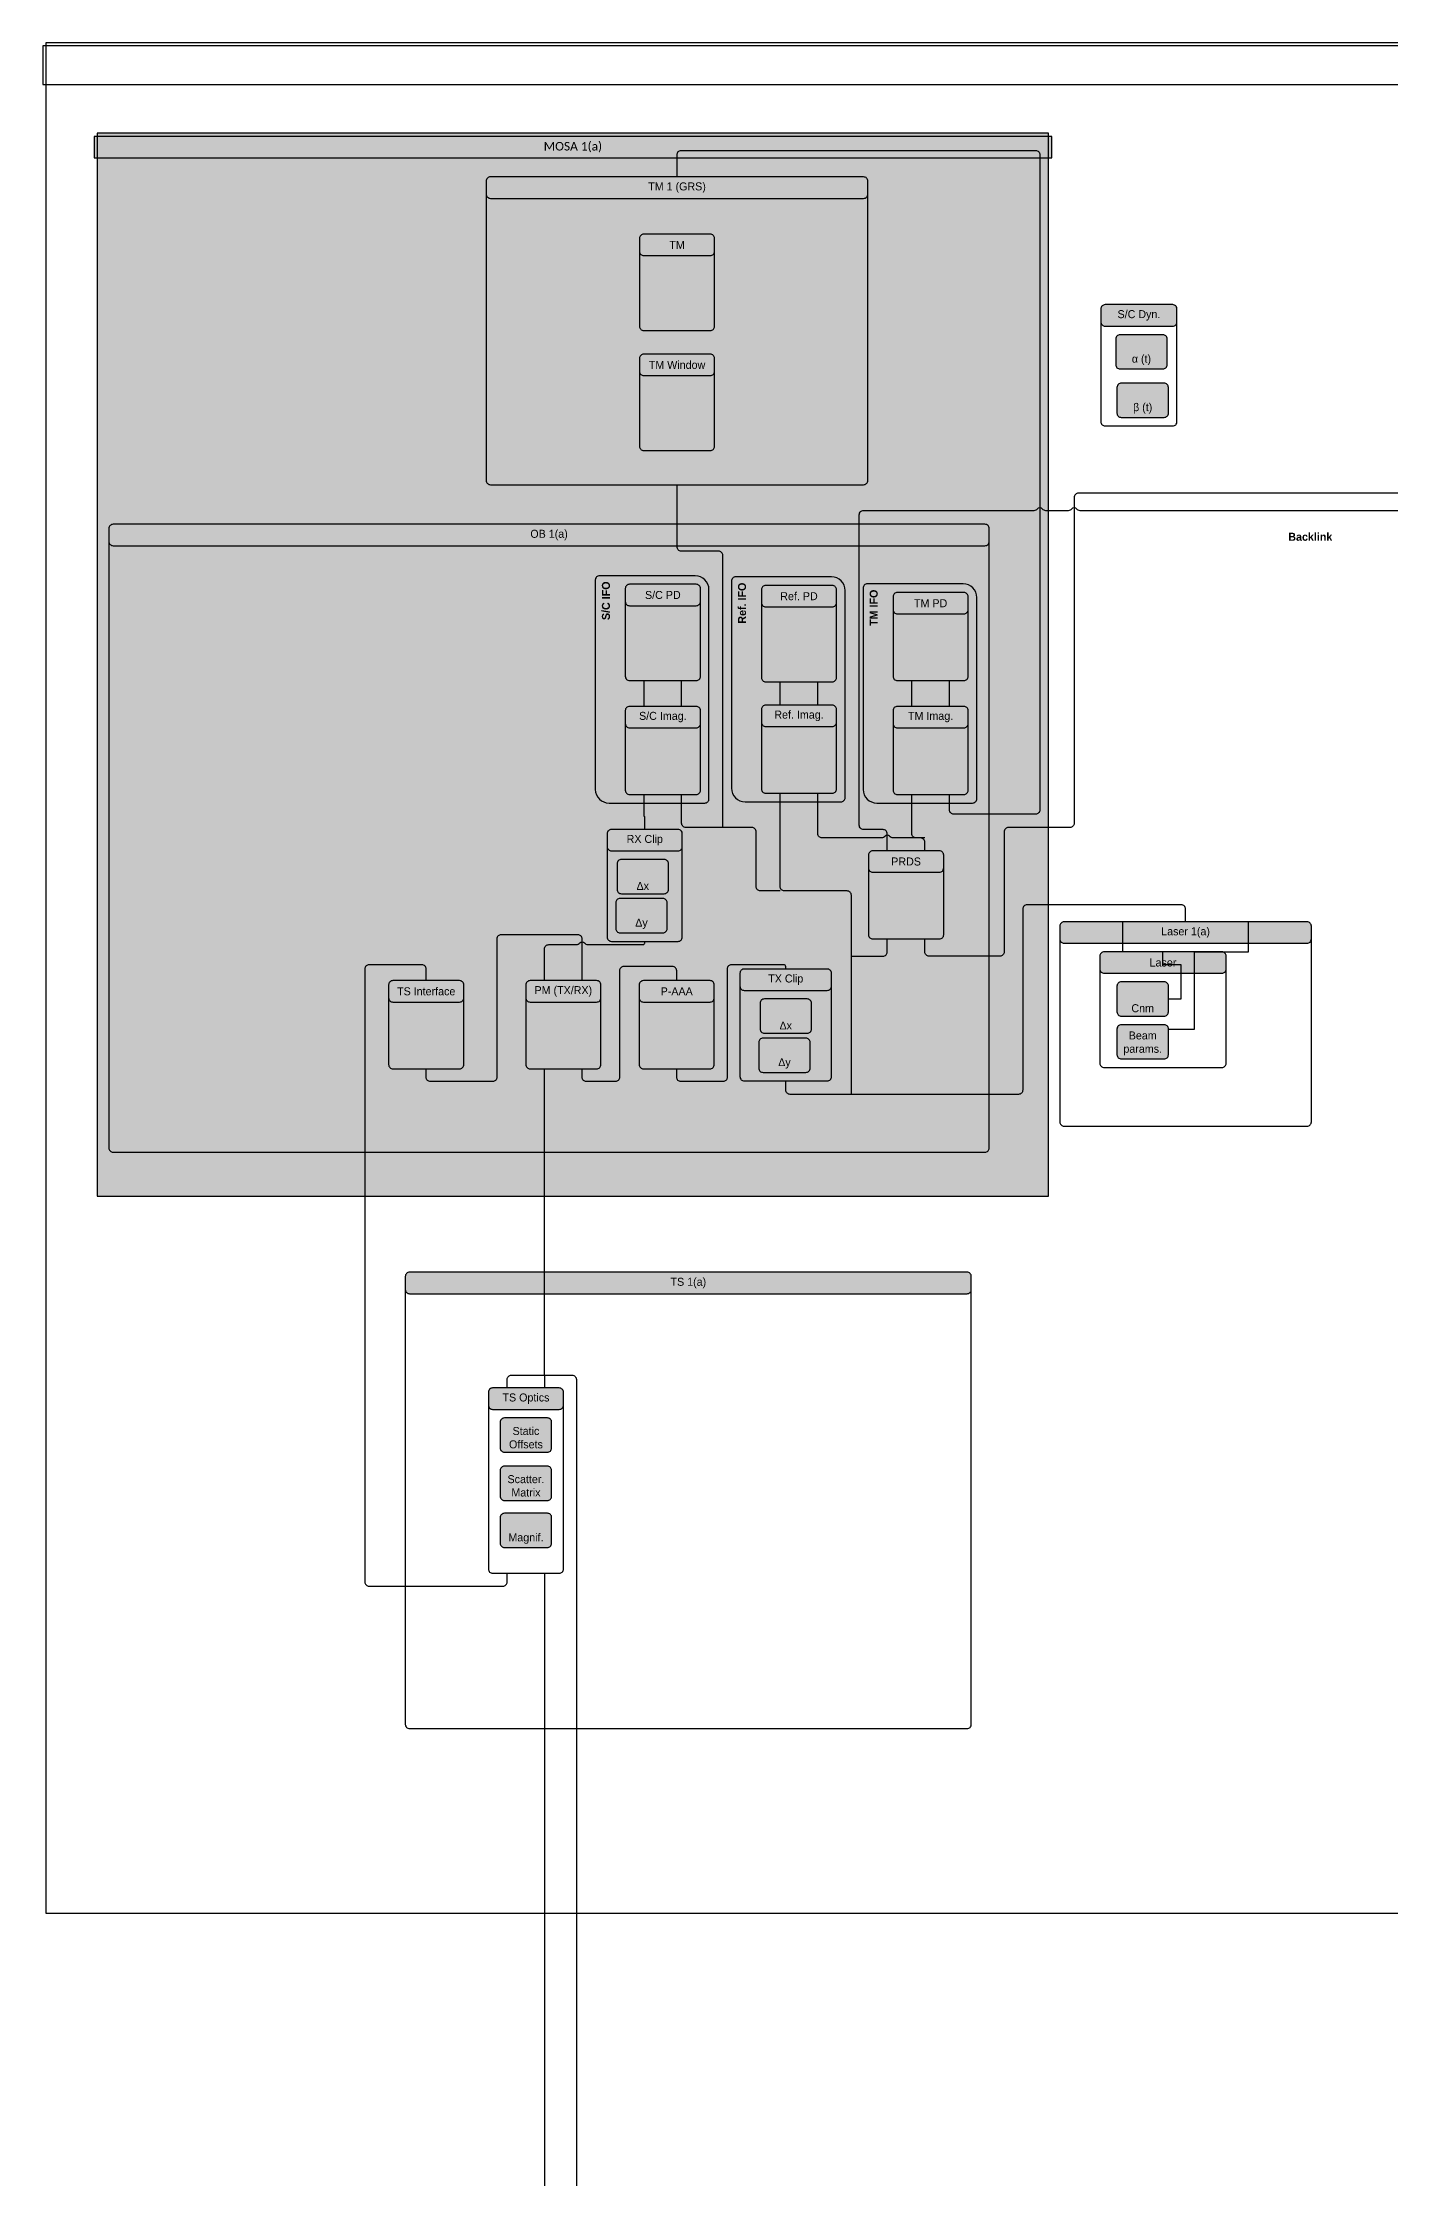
# Model space of a CAD drawing. Extents: x 0.7 to 97.6, y 0.4 to 62.8.
# Drawn here: x 0.71 to 20.37, y 31.59 to 62.73 of the extents above; entities that cross this region are included whole.
import ezdxf

# ---------------------------------------------------------------- set-up
doc = ezdxf.new("R2010")
doc.units = 0
doc.header["$MEASUREMENT"] = 0
for name, color, linetype in [('CONNECTOR', 7, 'CONTINUOUS'), ('CONTAINER', 251, 'CONTINUOUS'), ('FUNCTION_CONTAINER_GROUP', 252, 'CONTINUOUS'), ('FUNCTION_CONTAINERS', 251, 'CONTINUOUS'), ('INPUT_CONNECTORS', 7, 'CONTINUOUS'), ('INPUTS', 7, 'CONTINUOUS'), ('LASER', 7, 'CONTINUOUS'), ('MOSA', 252, 'CONTINUOUS'), ('OB', 251, 'CONTINUOUS'), ('S_C', 250, 'CONTINUOUS'), ('TM', 251, 'CONTINUOUS'), ('TS', 251, 'CONTINUOUS')]:
    doc.layers.add(name, color=color, linetype=linetype)
doc.styles.get("Standard").update_dxf_attribs({"font": 'txt.shx'})

msp = doc.modelspace()

# ---------------------------------------------------------------- hatches: boundary and pattern name
at = {"layer": 'FUNCTION_CONTAINER_GROUP'}
h = msp.add_hatch(color=250, dxfattribs=at)
h.paths.add_polyline_path([(8.97, 51.643), (10.366, 51.643, 0.414214), (10.428, 51.706), (10.428, 54.758, 0.4142), (10.228, 54.958), (8.832, 54.958, 0.414214), (8.77, 54.896), (8.77, 51.843, 0.4142)])
edge = h.paths.add_edge_path(flags=0)
edge = h.paths.add_edge_path(flags=0)
h = msp.add_hatch(color=250, dxfattribs=at)
h.paths.add_polyline_path([(10.955, 51.661), (12.352, 51.661, 0.414214), (12.414, 51.723), (12.414, 54.741, 0.4142), (12.214, 54.941), (10.818, 54.941, 0.414214), (10.755, 54.878), (10.755, 51.861, 0.4142)])
edge = h.paths.add_edge_path(flags=0)
edge = h.paths.add_edge_path(flags=0)
h = msp.add_hatch(color=250, dxfattribs=at)
h.paths.add_polyline_path([(12.876, 51.643), (14.272, 51.643, 0.414214), (14.335, 51.706), (14.335, 54.639, 0.4142), (14.135, 54.839), (12.738, 54.839, 0.414214), (12.676, 54.776), (12.676, 51.843, 0.4142)])
edge = h.paths.add_edge_path(flags=0)
edge = h.paths.add_edge_path(flags=0)
at = {"layer": 'FUNCTION_CONTAINERS'}
h = msp.add_hatch(color=253, dxfattribs=at)
h.paths.add_polyline_path([(9.476, 59.626), (10.447, 59.626, 0.414214), (10.51, 59.688), (10.51, 59.876, 0.414214), (10.447, 59.938), (9.962, 59.938), (9.476, 59.938, 0.414214), (9.413, 59.876), (9.413, 59.688, 0.414214)])
edge = h.paths.add_edge_path(flags=0)
edge = h.paths.add_edge_path(flags=0)
edge = h.paths.add_edge_path(flags=0)
h = msp.add_hatch(color=253, dxfattribs=at)
h.paths.add_polyline_path([(16.207, 58.598), (17.193, 58.598, 0.414214), (17.255, 58.661), (17.255, 58.848, 0.414214), (17.193, 58.911), (16.7, 58.911), (16.207, 58.911, 0.414214), (16.145, 58.848), (16.145, 58.661, 0.414214)])
edge = h.paths.add_edge_path(flags=0)
edge = h.paths.add_edge_path(flags=0)
edge = h.paths.add_edge_path(flags=0)
h = msp.add_hatch(color=253, dxfattribs=at)
h.paths.add_polyline_path([(9.476, 57.876), (10.447, 57.876, 0.414214), (10.51, 57.938), (10.51, 58.126, 0.414214), (10.447, 58.188), (9.962, 58.188), (9.476, 58.188, 0.414214), (9.413, 58.126), (9.413, 57.938, 0.414214)])
edge = h.paths.add_edge_path(flags=0)
edge = h.paths.add_edge_path(flags=0)
edge = h.paths.add_edge_path(flags=0)
h = msp.add_hatch(color=253, dxfattribs=at)
h.paths.add_polyline_path([(9.27, 54.521), (10.241, 54.521, 0.414214), (10.303, 54.583), (10.303, 54.771, 0.414214), (10.241, 54.833), (9.755, 54.833), (9.27, 54.833, 0.414214), (9.207, 54.771), (9.207, 54.583, 0.414214)])
edge = h.paths.add_edge_path(flags=0)
edge = h.paths.add_edge_path(flags=0)
edge = h.paths.add_edge_path(flags=0)
h = msp.add_hatch(color=253, dxfattribs=at)
h.paths.add_polyline_path([(11.255, 54.503), (12.227, 54.503, 0.414214), (12.289, 54.566), (12.289, 54.753, 0.414214), (12.227, 54.816), (11.741, 54.816), (11.255, 54.816, 0.414214), (11.193, 54.753), (11.193, 54.566, 0.414214)])
edge = h.paths.add_edge_path(flags=0)
edge = h.paths.add_edge_path(flags=0)
edge = h.paths.add_edge_path(flags=0)
h = msp.add_hatch(color=253, dxfattribs=at)
h.paths.add_polyline_path([(13.176, 54.401), (14.147, 54.401, 0.414214), (14.21, 54.464), (14.21, 54.651, 0.414214), (14.147, 54.714), (13.661, 54.714), (13.176, 54.714, 0.414214), (13.113, 54.651), (13.113, 54.464, 0.414214)])
edge = h.paths.add_edge_path(flags=0)
edge = h.paths.add_edge_path(flags=0)
edge = h.paths.add_edge_path(flags=0)
h = msp.add_hatch(color=253, dxfattribs=at)
h.paths.add_polyline_path([(9.27, 52.741), (10.241, 52.741, 0.414214), (10.303, 52.803), (10.303, 52.991, 0.414214), (10.241, 53.053), (9.755, 53.053), (9.27, 53.053, 0.414214), (9.207, 52.991), (9.207, 52.803, 0.414214)])
edge = h.paths.add_edge_path(flags=0)
edge = h.paths.add_edge_path(flags=0)
edge = h.paths.add_edge_path(flags=0)
h = msp.add_hatch(color=253, dxfattribs=at)
h.paths.add_polyline_path([(11.255, 52.759), (12.227, 52.759, 0.414214), (12.289, 52.821), (12.289, 53.009, 0.414214), (12.227, 53.071), (11.741, 53.071), (11.255, 53.071, 0.414214), (11.193, 53.009), (11.193, 52.821, 0.414214)])
edge = h.paths.add_edge_path(flags=0)
edge = h.paths.add_edge_path(flags=0)
edge = h.paths.add_edge_path(flags=0)
h = msp.add_hatch(color=253, dxfattribs=at)
h.paths.add_polyline_path([(13.176, 52.741), (14.147, 52.741, 0.414214), (14.21, 52.803), (14.21, 52.991, 0.414214), (14.147, 53.053), (13.661, 53.053), (13.176, 53.053, 0.414214), (13.113, 52.991), (13.113, 52.803, 0.414214)])
edge = h.paths.add_edge_path(flags=0)
edge = h.paths.add_edge_path(flags=0)
edge = h.paths.add_edge_path(flags=0)
h = msp.add_hatch(color=253, dxfattribs=at)
h.paths.add_polyline_path([(9.005, 50.946), (9.977, 50.946, 0.414214), (10.039, 51.009), (10.039, 51.196, 0.414214), (9.977, 51.259), (9.491, 51.259), (9.005, 51.259, 0.414214), (8.943, 51.196), (8.943, 51.009, 0.414214)])
edge = h.paths.add_edge_path(flags=0)
edge = h.paths.add_edge_path(flags=0)
edge = h.paths.add_edge_path(flags=0)
h = msp.add_hatch(color=253, dxfattribs=at)
h.paths.add_polyline_path([(12.818, 50.634), (13.789, 50.634, 0.414214), (13.852, 50.696), (13.852, 50.884, 0.414214), (13.789, 50.946), (13.303, 50.946), (12.818, 50.946, 0.414214), (12.755, 50.884), (12.755, 50.696, 0.414214)])
edge = h.paths.add_edge_path(flags=0)
edge = h.paths.add_edge_path(flags=0)
edge = h.paths.add_edge_path(flags=0)
h = msp.add_hatch(color=253, dxfattribs=at)
h.paths.add_polyline_path([(10.943, 48.911), (12.154, 48.911, 0.414214), (12.216, 48.973), (12.216, 49.161, 0.414214), (12.154, 49.223), (11.548, 49.223), (10.943, 49.223, 0.414214), (10.88, 49.161), (10.88, 48.973, 0.414214)])
edge = h.paths.add_edge_path(flags=0)
edge = h.paths.add_edge_path(flags=0)
edge = h.paths.add_edge_path(flags=0)
h = msp.add_hatch(color=253, dxfattribs=at)
h.paths.add_polyline_path([(16.193, 49.161), (17.91, 49.161, 0.414214), (17.972, 49.223), (17.972, 49.411, 0.414214), (17.91, 49.473), (17.051, 49.473), (16.193, 49.473, 0.414214), (16.13, 49.411), (16.13, 49.223, 0.414214)])
edge = h.paths.add_edge_path(flags=0)
edge = h.paths.add_edge_path(flags=0)
edge = h.paths.add_edge_path(flags=0)
h = msp.add_hatch(color=253, dxfattribs=at)
h.paths.add_polyline_path([(5.818, 48.741), (6.789, 48.741, 0.414214), (6.852, 48.803), (6.852, 48.991, 0.414214), (6.789, 49.053), (6.303, 49.053), (5.818, 49.053, 0.414214), (5.755, 48.991), (5.755, 48.803, 0.414214)])
edge = h.paths.add_edge_path(flags=0)
edge = h.paths.add_edge_path(flags=0)
edge = h.paths.add_edge_path(flags=0)
h = msp.add_hatch(color=253, dxfattribs=at)
h.paths.add_polyline_path([(7.818, 48.741), (8.789, 48.741, 0.414214), (8.852, 48.803), (8.852, 48.991, 0.414214), (8.789, 49.053), (8.303, 49.053), (7.818, 49.053, 0.414214), (7.755, 48.991), (7.755, 48.803, 0.414214)])
edge = h.paths.add_edge_path(flags=0)
edge = h.paths.add_edge_path(flags=0)
edge = h.paths.add_edge_path(flags=0)
h = msp.add_hatch(color=253, dxfattribs=at)
h.paths.add_polyline_path([(9.471, 48.741), (10.443, 48.741, 0.414214), (10.505, 48.803), (10.505, 48.991, 0.414214), (10.443, 49.053), (9.957, 49.053), (9.471, 49.053, 0.414214), (9.409, 48.991), (9.409, 48.803, 0.414214)])
edge = h.paths.add_edge_path(flags=0)
edge = h.paths.add_edge_path(flags=0)
edge = h.paths.add_edge_path(flags=0)
h = msp.add_hatch(color=253, dxfattribs=at)
h.paths.add_polyline_path([(7.272, 42.801), (8.243, 42.801, 0.414214), (8.306, 42.863), (8.306, 43.051, 0.414214), (8.243, 43.113), (7.758, 43.113), (7.272, 43.113, 0.414214), (7.21, 43.051), (7.21, 42.863, 0.414214)])
edge = h.paths.add_edge_path(flags=0)
edge = h.paths.add_edge_path(flags=0)
edge = h.paths.add_edge_path(flags=0)
at = {"layer": 'INPUTS'}
for points in [[(16.424, 57.973), (17.049, 57.973, 0.414214), (17.112, 58.036), (17.112, 58.411, 0.414214), (17.049, 58.473), (16.424, 58.473, 0.414214), (16.362, 58.411), (16.362, 58.036, 0.414214)], [(16.443, 57.267), (17.068, 57.267, 0.414214), (17.13, 57.33), (17.13, 57.705, 0.414214), (17.068, 57.767), (16.443, 57.767, 0.414214), (16.38, 57.705), (16.38, 57.33, 0.414214)], [(9.15, 50.321), (9.775, 50.321, 0.414214), (9.837, 50.384), (9.837, 50.759, 0.414214), (9.775, 50.821), (9.15, 50.821, 0.414214), (9.087, 50.759), (9.087, 50.384, 0.414214)], [(9.13, 49.751), (9.755, 49.751, 0.414214), (9.818, 49.813), (9.818, 50.188, 0.414214), (9.755, 50.251), (9.13, 50.251, 0.414214), (9.068, 50.188), (9.068, 49.813, 0.414214)], [(16.443, 48.536), (17.068, 48.536, 0.414214), (17.13, 48.598), (17.13, 48.973, 0.414214), (17.068, 49.036), (16.443, 49.036, 0.414214), (16.38, 48.973), (16.38, 48.598, 0.414214)], [(11.236, 48.286), (11.861, 48.286, 0.414214), (11.923, 48.348), (11.923, 48.723, 0.414214), (11.861, 48.786), (11.236, 48.786, 0.414214), (11.173, 48.723), (11.173, 48.348, 0.414214)], [(16.443, 47.911), (17.068, 47.911, 0.414214), (17.13, 47.973), (17.13, 48.348, 0.414214), (17.068, 48.411), (16.443, 48.411, 0.414214), (16.38, 48.348), (16.38, 47.973, 0.414214)], [(11.216, 47.715), (11.841, 47.715, 0.414214), (11.904, 47.778), (11.904, 48.153, 0.414214), (11.841, 48.215), (11.216, 48.215, 0.414214), (11.154, 48.153), (11.154, 47.778, 0.414214)], [(7.445, 42.176), (8.07, 42.176, 0.414214), (8.133, 42.238), (8.133, 42.613, 0.414214), (8.07, 42.676), (7.445, 42.676, 0.414214), (7.383, 42.613), (7.383, 42.238, 0.414214)], [(7.445, 41.473), (8.07, 41.473, 0.414214), (8.133, 41.536), (8.133, 41.911, 0.414214), (8.07, 41.973), (7.445, 41.973, 0.414214), (7.383, 41.911), (7.383, 41.536, 0.414214)], [(7.445, 40.786), (8.07, 40.786, 0.414214), (8.133, 40.848), (8.133, 41.223, 0.414214), (8.07, 41.286), (7.445, 41.286, 0.414214), (7.383, 41.223), (7.383, 40.848, 0.414214)]]:
    msp.add_hatch(color=254, dxfattribs=at).paths.add_polyline_path(points)
at = {"layer": 'LASER'}
h = msp.add_hatch(color=10, dxfattribs=at)
h.paths.add_polyline_path([(15.608, 49.598), (19.153, 49.598, 0.414214), (19.215, 49.661), (19.215, 49.848, 0.414214), (19.153, 49.911), (17.38, 49.911), (15.608, 49.911, 0.414214), (15.545, 49.848), (15.545, 49.661, 0.414214)])
edge = h.paths.add_edge_path(flags=0)
edge = h.paths.add_edge_path(flags=0)
edge = h.paths.add_edge_path(flags=0)
at = {"layer": 'MOSA'}
h = msp.add_hatch(color=251, dxfattribs=at)
h.paths.add_polyline_path([(1.458, 61.051), (8.443, 61.051), (15.427, 61.051), (15.427, 61.364), (8.443, 61.364), (1.458, 61.364)])
edge = h.paths.add_edge_path(flags=0)
edge = h.paths.add_edge_path(flags=0)
edge = h.paths.add_edge_path(flags=0)
h = msp.add_hatch(color=254, dxfattribs=at)
h.paths.add_polyline_path([(1.505, 45.911), (8.443, 45.911), (15.38, 45.911), (15.38, 61.411), (8.443, 61.411), (1.505, 61.411)])
edge = h.paths.add_edge_path(flags=0)
edge = h.paths.add_edge_path(flags=0)
at = {"layer": 'OB'}
h = msp.add_hatch(color=7, dxfattribs=at)
h.paths.add_polyline_path([(1.735, 55.396), (14.454, 55.396, 0.414214), (14.517, 55.458), (14.517, 55.646, 0.414214), (14.454, 55.708), (8.095, 55.708), (1.735, 55.708, 0.414214), (1.673, 55.646), (1.673, 55.458, 0.414214)])
edge = h.paths.add_edge_path(flags=0)
edge = h.paths.add_edge_path(flags=0)
edge = h.paths.add_edge_path(flags=0)
at = {"layer": 'TM'}
h = msp.add_hatch(color=253, dxfattribs=at)
h.paths.add_polyline_path([(7.24, 60.461), (12.684, 60.461, 0.414214), (12.746, 60.524), (12.746, 60.711, 0.414214), (12.684, 60.774), (9.962, 60.774), (7.24, 60.774, 0.414214), (7.177, 60.711), (7.177, 60.524, 0.414214)])
edge = h.paths.add_edge_path(flags=0)
edge = h.paths.add_edge_path(flags=0)
edge = h.paths.add_edge_path(flags=0)
at = {"layer": 'TS'}
h = msp.add_hatch(color=253, dxfattribs=at)
h.paths.add_polyline_path([(6.061, 44.488), (14.193, 44.488, 0.414214), (14.255, 44.551), (14.255, 44.738, 0.414214), (14.193, 44.801), (10.127, 44.801), (6.061, 44.801, 0.414214), (5.998, 44.738), (5.998, 44.551, 0.414214)])
edge = h.paths.add_edge_path(flags=0)
edge = h.paths.add_edge_path(flags=0)
edge = h.paths.add_edge_path(flags=0)

# ---------------------------------------------------------------- linework, layer by layer
at = {"layer": 'CONNECTOR', "linetype": 'CONTINUOUS'}
for p, q in [((9.481, 53.053), (9.481, 53.428)), ((10.029, 53.053), (10.029, 53.428)), ((11.467, 53.071), (11.467, 53.411)), ((12.015, 53.071), (12.015, 53.411)), ((13.387, 53.053), (13.387, 53.428)), ((13.936, 53.053), (13.936, 53.428))]:
    msp.add_line(p, q, dxfattribs=at)
for points in [[(9.962, 60.774), (9.962, 61.098, -0.414214), (10.024, 61.161), (15.193, 61.161, -0.414214), (15.255, 61.098), (15.255, 51.542, -0.414214), (15.193, 51.48), (13.998, 51.48, -0.414214), (13.936, 51.542), (13.936, 51.768)], [(10.63, 51.286), (10.63, 55.255, 0.414214), (10.568, 55.317), (10.024, 55.317, -0.414214), (9.962, 55.38), (9.962, 56.286)], [(32.571, 50.961), (32.571, 51.223, 0.414214), (32.508, 51.286), (32.193, 51.286, -0.414214), (32.13, 51.348), (32.13, 56.098, 0.414214), (32.068, 56.161), (29.586, 56.161, -0.236068), (29.536, 56.186, 0.5), (29.47, 56.186, -0.236068), (29.42, 56.161), (15.818, 56.161, 0.414214), (15.755, 56.098), (15.755, 51.348, -0.414214), (15.693, 51.286), (14.797, 51.286, 0.414214), (14.734, 51.223), (14.734, 49.473, -0.414214), (14.672, 49.411), (13.64, 49.411, -0.414214), (13.577, 49.473), (13.577, 49.661)], [(9.491, 51.259), (9.491, 51.441, 0.414214), (9.486, 51.446, -0.414214), (9.481, 51.451), (9.481, 51.768)], [(11.467, 50.361), (11.179, 50.361, -0.414214), (11.116, 50.424), (11.116, 51.223, 0.414214), (11.054, 51.286), (10.092, 51.286, -0.414214), (10.029, 51.348), (10.029, 51.768)], [(12.505, 47.395), (12.505, 50.299, 0.414214), (12.443, 50.361), (11.529, 50.361, -0.414214), (11.467, 50.424), (11.467, 51.786)], [(13.577, 50.946), (13.577, 51.071, 0.414214), (13.515, 51.134), (13.113, 51.134, -0.236068), (13.063, 51.159, 0.5), (12.996, 51.159, -0.236068), (12.946, 51.134), (12.077, 51.134, -0.414214), (12.015, 51.196), (12.015, 51.786)], [(13.577, 51.134), (13.45, 51.134, -0.414214), (13.387, 51.196), (13.387, 51.768)], [(17.38, 49.911), (17.38, 50.098, 0.414214), (17.318, 50.161), (15.068, 50.161, 0.414214), (15.005, 50.098), (15.005, 47.458, -0.414214), (14.943, 47.395), (11.611, 47.395, -0.414214), (11.548, 47.458), (11.548, 47.59)], [(8.577, 49.053), (8.577, 49.661, 0.414214), (8.515, 49.723), (7.396, 49.723, 0.414214), (7.333, 49.661), (7.333, 47.643, -0.414214), (7.271, 47.581), (6.366, 47.581, -0.414214), (6.303, 47.643), (6.303, 47.768)], [(8.029, 49.053), (8.029, 49.516, -0.414214), (8.092, 49.579), (8.494, 49.579, 0.236068), (8.544, 49.604, -0.5), (8.611, 49.604, 0.236068), (8.661, 49.579), (9.467, 49.579, 0.414214), (9.491, 49.602), (9.491, 49.626)], [(12.505, 49.411), (12.967, 49.411, 0.414214), (13.029, 49.473), (13.029, 49.661)], [(6.303, 49.053), (6.303, 49.223, 0.414214), (6.241, 49.286), (5.47, 49.286, 0.414214), (5.408, 49.223), (5.408, 40.286, 0.414214), (5.47, 40.223), (7.421, 40.223, 0.414214), (7.484, 40.286), (7.484, 40.411)], [(9.957, 49.053), (9.957, 49.197, 0.414214), (9.895, 49.26), (9.185, 49.26, 0.414214), (9.122, 49.197), (9.122, 47.643, -0.414214), (9.06, 47.581), (8.64, 47.581, -0.414214), (8.577, 47.643), (8.577, 47.768)], [(11.548, 49.223), (11.548, 49.255, 0.414214), (11.517, 49.286), (10.755, 49.286, 0.414214), (10.693, 49.223), (10.693, 47.643, -0.414214), (10.63, 47.581), (10.02, 47.581, -0.414214), (9.957, 47.643), (9.957, 47.768)], [(8.032, 43.113), (8.032, 43.3, 0.414214), (8.031, 43.301, -0.414214), (8.029, 43.302), (8.029, 47.768)], [(7.484, 43.113), (7.484, 43.238, -0.414214), (7.546, 43.301), (8.431, 43.301, -0.414214), (8.493, 43.238), (8.493, 4.682, 0.414214), (8.556, 4.619), (34.969, 4.619, 0.414214), (35.032, 4.682), (35.032, 5.401)], [(34.484, 8.104), (34.484, 8.229, 0.414214), (34.421, 8.291), (32.491, 8.291, -0.236068), (32.441, 8.316, 0.5), (32.375, 8.316, -0.236068), (32.325, 8.291), (8.577, 8.291, -0.236068), (8.527, 8.316, 0.5), (8.46, 8.316, -0.236068), (8.41, 8.291), (8.094, 8.291, -0.414214), (8.032, 8.354), (8.032, 40.411)]]:
    msp.add_lwpolyline(points, format="xyb", dxfattribs=at)
at = {"layer": 'CONTAINER', "linetype": 'CONTINUOUS'}
msp.add_lwpolyline([(1.735, 46.552), (8.095, 46.552), (14.454, 46.552, 0.414214), (14.517, 46.615), (14.517, 55.646, 0.414214), (14.454, 55.708), (8.095, 55.708), (1.735, 55.708, 0.414214), (1.673, 55.646), (1.673, 46.615, 0.414214)], format="xyb", close=True, dxfattribs=at)
at = {"layer": 'FUNCTION_CONTAINER_GROUP', "linetype": 'CONTINUOUS'}
for points in [[(8.97, 51.643), (10.366, 51.643, 0.414214), (10.428, 51.706), (10.428, 54.758, 0.4142), (10.228, 54.958), (8.832, 54.958, 0.414214), (8.77, 54.896), (8.77, 51.843, 0.4142)], [(10.955, 51.661), (12.352, 51.661, 0.414214), (12.414, 51.723), (12.414, 54.741, 0.4142), (12.214, 54.941), (10.818, 54.941, 0.414214), (10.755, 54.878), (10.755, 51.861, 0.4142)], [(12.876, 51.643), (14.272, 51.643, 0.414214), (14.335, 51.706), (14.335, 54.639, 0.4142), (14.135, 54.839), (12.738, 54.839, 0.414214), (12.676, 54.776), (12.676, 51.843, 0.4142)]]:
    msp.add_lwpolyline(points, format="xyb", close=True, dxfattribs=at)
at = {"layer": 'FUNCTION_CONTAINERS', "linetype": 'CONTINUOUS'}
for points in [[(9.476, 58.533), (9.962, 58.533), (10.447, 58.533, 0.414214), (10.51, 58.596), (10.51, 59.876, 0.414214), (10.447, 59.938), (9.962, 59.938), (9.476, 59.938, 0.414214), (9.413, 59.876), (9.413, 58.596, 0.414214)], [(9.476, 59.626), (10.447, 59.626, 0.414214), (10.51, 59.688), (10.51, 59.876, 0.414214), (10.447, 59.938), (9.962, 59.938), (9.476, 59.938, 0.414214), (9.413, 59.876), (9.413, 59.688, 0.414214)], [(16.207, 57.142), (16.7, 57.142), (17.193, 57.142, 0.414214), (17.255, 57.205), (17.255, 58.848, 0.414214), (17.193, 58.911), (16.7, 58.911), (16.207, 58.911, 0.414214), (16.145, 58.848), (16.145, 57.205, 0.414214)], [(16.207, 58.598), (17.193, 58.598, 0.414214), (17.255, 58.661), (17.255, 58.848, 0.414214), (17.193, 58.911), (16.7, 58.911), (16.207, 58.911, 0.414214), (16.145, 58.848), (16.145, 58.661, 0.414214)], [(9.476, 56.783), (9.962, 56.783), (10.447, 56.783, 0.414214), (10.51, 56.846), (10.51, 58.126, 0.414214), (10.447, 58.188), (9.962, 58.188), (9.476, 58.188, 0.414214), (9.413, 58.126), (9.413, 56.846, 0.414214)], [(9.476, 57.876), (10.447, 57.876, 0.414214), (10.51, 57.938), (10.51, 58.126, 0.414214), (10.447, 58.188), (9.962, 58.188), (9.476, 58.188, 0.414214), (9.413, 58.126), (9.413, 57.938, 0.414214)], [(9.27, 53.428), (9.755, 53.428), (10.241, 53.428, 0.414214), (10.303, 53.491), (10.303, 54.771, 0.414214), (10.241, 54.833), (9.755, 54.833), (9.27, 54.833, 0.414214), (9.207, 54.771), (9.207, 53.491, 0.414214)], [(9.27, 54.521), (10.241, 54.521, 0.414214), (10.303, 54.583), (10.303, 54.771, 0.414214), (10.241, 54.833), (9.755, 54.833), (9.27, 54.833, 0.414214), (9.207, 54.771), (9.207, 54.583, 0.414214)], [(11.255, 53.411), (11.741, 53.411), (12.227, 53.411, 0.414214), (12.289, 53.473), (12.289, 54.753, 0.414214), (12.227, 54.816), (11.741, 54.816), (11.255, 54.816, 0.414214), (11.193, 54.753), (11.193, 53.473, 0.414214)], [(11.255, 54.503), (12.227, 54.503, 0.414214), (12.289, 54.566), (12.289, 54.753, 0.414214), (12.227, 54.816), (11.741, 54.816), (11.255, 54.816, 0.414214), (11.193, 54.753), (11.193, 54.566, 0.414214)], [(13.176, 53.428), (13.661, 53.428), (14.147, 53.428, 0.414214), (14.21, 53.491), (14.21, 54.651, 0.414214), (14.147, 54.714), (13.661, 54.714), (13.176, 54.714, 0.414214), (13.113, 54.651), (13.113, 53.491, 0.414214)], [(13.176, 54.401), (14.147, 54.401, 0.414214), (14.21, 54.464), (14.21, 54.651, 0.414214), (14.147, 54.714), (13.661, 54.714), (13.176, 54.714, 0.414214), (13.113, 54.651), (13.113, 54.464, 0.414214)], [(9.27, 51.768), (9.755, 51.768), (10.241, 51.768, 0.414214), (10.303, 51.831), (10.303, 52.991, 0.414214), (10.241, 53.053), (9.755, 53.053), (9.27, 53.053, 0.414214), (9.207, 52.991), (9.207, 51.831, 0.414214)], [(9.27, 52.741), (10.241, 52.741, 0.414214), (10.303, 52.803), (10.303, 52.991, 0.414214), (10.241, 53.053), (9.755, 53.053), (9.27, 53.053, 0.414214), (9.207, 52.991), (9.207, 52.803, 0.414214)], [(11.255, 51.786), (11.741, 51.786), (12.227, 51.786, 0.414214), (12.289, 51.848), (12.289, 53.009, 0.414214), (12.227, 53.071), (11.741, 53.071), (11.255, 53.071, 0.414214), (11.193, 53.009), (11.193, 51.848, 0.414214)], [(11.255, 52.759), (12.227, 52.759, 0.414214), (12.289, 52.821), (12.289, 53.009, 0.414214), (12.227, 53.071), (11.741, 53.071), (11.255, 53.071, 0.414214), (11.193, 53.009), (11.193, 52.821, 0.414214)], [(13.176, 51.768), (13.661, 51.768), (14.147, 51.768, 0.414214), (14.21, 51.831), (14.21, 52.991, 0.414214), (14.147, 53.053), (13.661, 53.053), (13.176, 53.053, 0.414214), (13.113, 52.991), (13.113, 51.831, 0.414214)], [(13.176, 52.741), (14.147, 52.741, 0.414214), (14.21, 52.803), (14.21, 52.991, 0.414214), (14.147, 53.053), (13.661, 53.053), (13.176, 53.053, 0.414214), (13.113, 52.991), (13.113, 52.803, 0.414214)], [(9.005, 49.626), (9.491, 49.626), (9.977, 49.626, 0.414214), (10.039, 49.688), (10.039, 51.196, 0.414214), (9.977, 51.259), (9.491, 51.259), (9.005, 51.259, 0.414214), (8.943, 51.196), (8.943, 49.688, 0.414214)], [(9.005, 50.946), (9.977, 50.946, 0.414214), (10.039, 51.009), (10.039, 51.196, 0.414214), (9.977, 51.259), (9.491, 51.259), (9.005, 51.259, 0.414214), (8.943, 51.196), (8.943, 51.009, 0.414214)], [(12.818, 49.661), (13.303, 49.661), (13.789, 49.661, 0.414214), (13.852, 49.723), (13.852, 50.884, 0.414214), (13.789, 50.946), (13.303, 50.946), (12.818, 50.946, 0.414214), (12.755, 50.884), (12.755, 49.723, 0.414214)], [(12.818, 50.634), (13.789, 50.634, 0.414214), (13.852, 50.696), (13.852, 50.884, 0.414214), (13.789, 50.946), (13.303, 50.946), (12.818, 50.946, 0.414214), (12.755, 50.884), (12.755, 50.696, 0.414214)], [(10.943, 47.59), (11.548, 47.59), (12.154, 47.59, 0.414214), (12.216, 47.653), (12.216, 49.161, 0.414214), (12.154, 49.223), (11.548, 49.223), (10.943, 49.223, 0.414214), (10.88, 49.161), (10.88, 47.653, 0.414214)], [(10.943, 48.911), (12.154, 48.911, 0.414214), (12.216, 48.973), (12.216, 49.161, 0.414214), (12.154, 49.223), (11.548, 49.223), (10.943, 49.223, 0.414214), (10.88, 49.161), (10.88, 48.973, 0.414214)], [(16.193, 47.786), (17.051, 47.786), (17.91, 47.786, 0.414214), (17.972, 47.848), (17.972, 49.411, 0.414214), (17.91, 49.473), (17.051, 49.473), (16.193, 49.473, 0.414214), (16.13, 49.411), (16.13, 47.848, 0.414214)], [(16.193, 49.161), (17.91, 49.161, 0.414214), (17.972, 49.223), (17.972, 49.411, 0.414214), (17.91, 49.473), (17.051, 49.473), (16.193, 49.473, 0.414214), (16.13, 49.411), (16.13, 49.223, 0.414214)], [(5.818, 47.768), (6.303, 47.768), (6.789, 47.768, 0.414214), (6.852, 47.831), (6.852, 48.991, 0.414214), (6.789, 49.053), (6.303, 49.053), (5.818, 49.053, 0.414214), (5.755, 48.991), (5.755, 47.831, 0.414214)], [(5.818, 48.741), (6.789, 48.741, 0.414214), (6.852, 48.803), (6.852, 48.991, 0.414214), (6.789, 49.053), (6.303, 49.053), (5.818, 49.053, 0.414214), (5.755, 48.991), (5.755, 48.803, 0.414214)], [(7.818, 47.768), (8.303, 47.768), (8.789, 47.768, 0.414214), (8.852, 47.831), (8.852, 48.991, 0.414214), (8.789, 49.053), (8.303, 49.053), (7.818, 49.053, 0.414214), (7.755, 48.991), (7.755, 47.831, 0.414214)], [(7.818, 48.741), (8.789, 48.741, 0.414214), (8.852, 48.803), (8.852, 48.991, 0.414214), (8.789, 49.053), (8.303, 49.053), (7.818, 49.053, 0.414214), (7.755, 48.991), (7.755, 48.803, 0.414214)], [(9.471, 47.768), (9.957, 47.768), (10.443, 47.768, 0.414214), (10.505, 47.831), (10.505, 48.991, 0.414214), (10.443, 49.053), (9.957, 49.053), (9.471, 49.053, 0.414214), (9.409, 48.991), (9.409, 47.831, 0.414214)], [(9.471, 48.741), (10.443, 48.741, 0.414214), (10.505, 48.803), (10.505, 48.991, 0.414214), (10.443, 49.053), (9.957, 49.053), (9.471, 49.053, 0.414214), (9.409, 48.991), (9.409, 48.803, 0.414214)], [(7.272, 40.411), (7.758, 40.411), (8.243, 40.411, 0.414214), (8.306, 40.473), (8.306, 43.051, 0.414214), (8.243, 43.113), (7.758, 43.113), (7.272, 43.113, 0.414214), (7.21, 43.051), (7.21, 40.473, 0.414214)], [(7.272, 42.801), (8.243, 42.801, 0.414214), (8.306, 42.863), (8.306, 43.051, 0.414214), (8.243, 43.113), (7.758, 43.113), (7.272, 43.113, 0.414214), (7.21, 43.051), (7.21, 42.863, 0.414214)]]:
    msp.add_lwpolyline(points, format="xyb", close=True, dxfattribs=at)
at = {"layer": 'INPUT_CONNECTORS', "linetype": 'CONTINUOUS'}
for points in [[(17.051, 49.473), (16.463, 49.473), (16.463, 49.911)], [(17.512, 49.473), (18.298, 49.473), (18.298, 49.911)], [(17.13, 48.786), (17.318, 48.786), (17.318, 49.285), (17.051, 49.285), (17.051, 49.473)], [(17.13, 48.161), (17.13, 48.348), (17.512, 48.348), (17.512, 49.473)]]:
    msp.add_lwpolyline(points, dxfattribs=at)
at = {"layer": 'INPUTS', "linetype": 'CONTINUOUS'}
for points in [[(16.424, 57.973), (17.049, 57.973, 0.414214), (17.112, 58.036), (17.112, 58.411, 0.414214), (17.049, 58.473), (16.424, 58.473, 0.414214), (16.362, 58.411), (16.362, 58.036, 0.414214)], [(16.443, 57.267), (17.068, 57.267, 0.414214), (17.13, 57.33), (17.13, 57.705, 0.414214), (17.068, 57.767), (16.443, 57.767, 0.414214), (16.38, 57.705), (16.38, 57.33, 0.414214)], [(9.15, 50.321), (9.775, 50.321, 0.414214), (9.837, 50.384), (9.837, 50.759, 0.414214), (9.775, 50.821), (9.15, 50.821, 0.414214), (9.087, 50.759), (9.087, 50.384, 0.414214)], [(9.13, 49.751), (9.755, 49.751, 0.414214), (9.818, 49.813), (9.818, 50.188, 0.414214), (9.755, 50.251), (9.13, 50.251, 0.414214), (9.068, 50.188), (9.068, 49.813, 0.414214)], [(16.443, 48.536), (17.068, 48.536, 0.414214), (17.13, 48.598), (17.13, 48.973, 0.414214), (17.068, 49.036), (16.443, 49.036, 0.414214), (16.38, 48.973), (16.38, 48.598, 0.414214)], [(11.236, 48.286), (11.861, 48.286, 0.414214), (11.923, 48.348), (11.923, 48.723, 0.414214), (11.861, 48.786), (11.236, 48.786, 0.414214), (11.173, 48.723), (11.173, 48.348, 0.414214)], [(16.443, 47.911), (17.068, 47.911, 0.414214), (17.13, 47.973), (17.13, 48.348, 0.414214), (17.068, 48.411), (16.443, 48.411, 0.414214), (16.38, 48.348), (16.38, 47.973, 0.414214)], [(11.216, 47.715), (11.841, 47.715, 0.414214), (11.904, 47.778), (11.904, 48.153, 0.414214), (11.841, 48.215), (11.216, 48.215, 0.414214), (11.154, 48.153), (11.154, 47.778, 0.414214)], [(7.445, 42.176), (8.07, 42.176, 0.414214), (8.133, 42.238), (8.133, 42.613, 0.414214), (8.07, 42.676), (7.445, 42.676, 0.414214), (7.383, 42.613), (7.383, 42.238, 0.414214)], [(7.445, 41.473), (8.07, 41.473, 0.414214), (8.133, 41.536), (8.133, 41.911, 0.414214), (8.07, 41.973), (7.445, 41.973, 0.414214), (7.383, 41.911), (7.383, 41.536, 0.414214)], [(7.445, 40.786), (8.07, 40.786, 0.414214), (8.133, 40.848), (8.133, 41.223, 0.414214), (8.07, 41.286), (7.445, 41.286, 0.414214), (7.383, 41.223), (7.383, 40.848, 0.414214)]]:
    msp.add_lwpolyline(points, format="xyb", close=True, dxfattribs=at)
at = {"layer": 'LASER', "linetype": 'CONTINUOUS'}
for points in [[(15.608, 46.932), (17.38, 46.932), (19.153, 46.932, 0.414214), (19.215, 46.994), (19.215, 49.848, 0.414214), (19.153, 49.911), (17.38, 49.911), (15.608, 49.911, 0.414214), (15.545, 49.848), (15.545, 46.994, 0.414214)], [(15.608, 49.598), (19.153, 49.598, 0.414214), (19.215, 49.661), (19.215, 49.848, 0.414214), (19.153, 49.911), (17.38, 49.911), (15.608, 49.911, 0.414214), (15.545, 49.848), (15.545, 49.661, 0.414214)]]:
    msp.add_lwpolyline(points, format="xyb", close=True, dxfattribs=at)
at = {"layer": 'MOSA', "linetype": 'CONTINUOUS'}
for points in [[(1.458, 61.051), (8.443, 61.051), (15.427, 61.051), (15.427, 61.364), (8.443, 61.364), (1.458, 61.364)], [(1.505, 45.911), (8.443, 45.911), (15.38, 45.911), (15.38, 61.411), (8.443, 61.411), (1.505, 61.411)]]:
    msp.add_lwpolyline(points, close=True, dxfattribs=at)
at = {"layer": 'OB', "linetype": 'CONTINUOUS'}
msp.add_lwpolyline([(13.029, 50.946), (13.029, 51.194, 0.414214), (12.967, 51.256), (12.684, 51.256, -0.414214), (12.621, 51.319), (12.621, 55.848, -0.414214), (12.684, 55.911), (15.172, 55.911, 0.236068), (15.222, 55.936, -0.5), (15.289, 55.936, 0.236068), (15.339, 55.911), (15.672, 55.911, 0.236068), (15.722, 55.936, -0.5), (15.789, 55.936, 0.236068), (15.839, 55.911), (29.42, 55.911, 0.236068)], format="xyb", dxfattribs=at)
msp.add_lwpolyline([(1.735, 55.396), (14.454, 55.396, 0.414214), (14.517, 55.458), (14.517, 55.646, 0.414214), (14.454, 55.708), (8.095, 55.708), (1.735, 55.708, 0.414214), (1.673, 55.646), (1.673, 55.458, 0.414214)], format="xyb", close=True, dxfattribs=at)
at = {"layer": 'S_C', "linetype": 'CONTINUOUS'}
for points in [[(0.708, 62.122), (22.143, 62.122), (43.577, 62.122), (43.577, 62.684), (22.143, 62.684), (0.708, 62.684)], [(0.755, 35.454), (22.143, 35.454), (43.53, 35.454), (43.53, 62.731), (22.143, 62.731), (0.755, 62.731)]]:
    msp.add_lwpolyline(points, close=True, dxfattribs=at)
at = {"layer": 'TM', "linetype": 'CONTINUOUS'}
for points in [[(7.24, 56.286), (9.962, 56.286), (12.684, 56.286, 0.414214), (12.746, 56.348), (12.746, 60.711, 0.414214), (12.684, 60.774), (9.962, 60.774), (7.24, 60.774, 0.414214), (7.177, 60.711), (7.177, 56.348, 0.414214)], [(7.24, 60.461), (12.684, 60.461, 0.414214), (12.746, 60.524), (12.746, 60.711, 0.414214), (12.684, 60.774), (9.962, 60.774), (7.24, 60.774, 0.414214), (7.177, 60.711), (7.177, 60.524, 0.414214)]]:
    msp.add_lwpolyline(points, format="xyb", close=True, dxfattribs=at)
at = {"layer": 'TS', "linetype": 'CONTINUOUS'}
for points in [[(6.061, 38.146), (10.127, 38.146), (14.193, 38.146, 0.414214), (14.255, 38.208), (14.255, 44.738, 0.414214), (14.193, 44.801), (10.127, 44.801), (6.061, 44.801, 0.414214), (5.998, 44.738), (5.998, 38.208, 0.414214)], [(6.061, 44.488), (14.193, 44.488, 0.414214), (14.255, 44.551), (14.255, 44.738, 0.414214), (14.193, 44.801), (10.127, 44.801), (6.061, 44.801, 0.414214), (5.998, 44.738), (5.998, 44.551, 0.414214)]]:
    msp.add_lwpolyline(points, format="xyb", close=True, dxfattribs=at)

# ---------------------------------------------------------------- texts
at = {"layer": 'CONNECTOR', "insert": (19.2, 55.466), "char_height": 0.1167, "width": 2.11111, "attachment_point": 8}
msp.add_mtext('\\C89;\\fFranklin Gothic Book|b1|i0|;\\H0.11670010909438;Backlink', dxfattribs=at)
at = {"layer": 'FUNCTION_CONTAINER_GROUP', "char_height": 0.1167, "attachment_point": 6, "rotation": 90}
for s, insert, width in [('\\C7;\\fFranklin Gothic Book|b1|i0|;\\H0.11670010909438;S/C IFO', (8.926, 54.875), 3.31509), ('\\C7;\\fFranklin Gothic Book|b1|i0|;\\H0.11670010909438;Ref. IFO', (10.911, 54.857), 3.27987), ('\\C7;\\fFranklin Gothic Book|b1|i0|;\\H0.11670010909438;TM IFO', (12.832, 54.755), 3.19544)]:
    msp.add_mtext(s, dxfattribs=dict(at, insert=insert, width=width))
at = {"layer": 'FUNCTION_CONTAINERS', "char_height": 0.1167, "attachment_point": 5}
for s, insert, width in [('\\C7;\\fFranklin Gothic Book|b0|i0|;\\H0.11670010909438;TM', (9.962, 59.782), 1.09633), ('\\C7;\\fFranklin Gothic Book|b0|i0|;\\H0.11670010909438;S/C Dyn.', (16.7, 58.755), 1.11067), ('\\C7;\\fFranklin Gothic Book|b0|i0|;\\H0.11670010909438;TM Window', (9.962, 58.032), 1.09633), ('\\C7;\\fFranklin Gothic Book|b0|i0|;\\H0.11670010909438;S/C PD ', (9.755, 54.677), 1.09633), ('\\C7;\\fFranklin Gothic Book|b0|i0|;\\H0.11670010909438;Ref. PD', (11.741, 54.659), 1.09633), ('\\C7;\\fFranklin Gothic Book|b0|i0|;\\H0.11670010909438;TM PD', (13.661, 54.557), 1.09633), ('\\C7;\\fFranklin Gothic Book|b0|i0|;\\H0.11670010909438;S/C Imag.', (9.755, 52.897), 1.09633), ('\\C7;\\fFranklin Gothic Book|b0|i0|;\\H0.11670010909438;Ref. Imag. ', (11.741, 52.915), 1.09633), ('\\C7;\\fFranklin Gothic Book|b0|i0|;\\H0.11670010909438;TM Imag. ', (13.661, 52.897), 1.09633), ('\\C7;\\fFranklin Gothic Book|b0|i0|;\\H0.11670010909438;RX Clip', (9.491, 51.102), 1.09633), ('\\C7;\\fFranklin Gothic Book|b0|i0|;\\H0.11670010909438;PRDS', (13.303, 50.79), 1.09633), ('\\C7;\\fFranklin Gothic Book|b0|i0|;\\H0.11670010909438;Laser', (17.051, 49.317), 1.8422), ('\\C7;\\fFranklin Gothic Book|b0|i0|;\\H0.11670010909438;TS Interface', (6.303, 48.897), 1.09633), ('\\C7;\\fFranklin Gothic Book|b0|i0|;\\H0.11670010909438;PM (TX/RX)', (8.303, 48.897), 1.09633), ('\\C7;\\fFranklin Gothic Book|b0|i0|;\\H0.11670010909438;P-AAA', (9.957, 48.897), 1.09633), ('\\C7;\\fFranklin Gothic Book|b0|i0|;\\H0.11670010909438;TX Clip', (11.548, 49.067), 1.33618), ('\\C7;\\fFranklin Gothic Book|b0|i0|;\\H0.11670010909438;TS Optics', (7.758, 42.957), 1.09633)]:
    msp.add_mtext(s, dxfattribs=dict(at, insert=insert, width=width))
at = {"layer": 'INPUTS', "width": 0.75, "attachment_point": 8}
for s, insert, char_height in [('\\C89;\\fSymbol|b0|i0|;\\H0.11556077748537;a\\fFranklin Gothic Book|b0|i0|;\\H0.11670010909438; (t)', (16.737, 58.029), 0.11556), ('\\C89;\\fSymbol|b0|i0|;\\H0.11556077748537;b\\fFranklin Gothic Book|b0|i0|;\\H0.11670010909438; (t)', (16.755, 57.323), 0.11556), ('\\C89;\\fSymbol|b0|i0|;\\H0.11556077748537;D\\fFranklin Gothic Book|b0|i0|;\\H0.11670010909438;x', (9.462, 50.377), 0.11556), ('\\C89;\\fSymbol|b0|i0|;\\H0.11556077748537;D\\fFranklin Gothic Book|b0|i0|;\\H0.11670010909438;y', (9.443, 49.806), 0.11556), ('\\C89;\\fFranklin Gothic Book|b0|i0|;\\H0.11670010909438;Cnm', (16.755, 48.591), 0.1167), ('\\C89;\\fSymbol|b0|i0|;\\H0.11556077748537;D\\fFranklin Gothic Book|b0|i0|;\\H0.11670010909438;x', (11.548, 48.341), 0.11556), ('\\C89;\\fFranklin Gothic Book|b0|i0|;\\H0.11670010909438;Beam \\Pparams.', (16.755, 47.966), 0.1167), ('\\C89;\\fSymbol|b0|i0|;\\H0.11556077748537;D\\fFranklin Gothic Book|b0|i0|;\\H0.11670010909438;y', (11.529, 47.771), 0.11556), ('\\C89;\\fFranklin Gothic Book|b0|i0|;\\H0.11670010909438;Static \\POffsets', (7.758, 42.231), 0.1167), ('\\C89;\\fFranklin Gothic Book|b0|i0|;\\H0.11670010909438;Scatter.\\PMatrix', (7.758, 41.529), 0.1167), ('\\C89;\\fFranklin Gothic Book|b0|i0|;\\H0.11670010909438;Magnif.', (7.758, 40.841), 0.1167)]:
    msp.add_mtext(s, dxfattribs=dict(at, insert=insert, char_height=char_height))
at = {"layer": 'LASER', "insert": (17.38, 49.755), "char_height": 0.1167, "width": 3.66972, "attachment_point": 5}
msp.add_mtext('\\C7;\\fFranklin Gothic Book|b0|i0|;\\H0.11670010909438;Laser 1(a)', dxfattribs=at)
at = {"layer": 'MOSA', "insert": (8.443, 61.208), "char_height": 0.125, "width": 13.96875, "attachment_point": 5}
msp.add_mtext('\\C7;\\fCalibri|b0|i0|;\\H0.12500095367432;MOSA 1(a)', dxfattribs=at)
at = {"layer": 'OB', "insert": (8.095, 55.552), "char_height": 0.1167, "width": 12.84404, "attachment_point": 5}
msp.add_mtext('\\C89;\\fFranklin Gothic Book|b0|i0|;\\H0.11670010909438;OB 1(a)', dxfattribs=at)
at = {"layer": 'TM', "insert": (9.962, 60.618), "char_height": 0.1167, "width": 5.56881, "attachment_point": 5}
msp.add_mtext('\\C7;\\fFranklin Gothic Book|b0|i0|;\\H0.11670010909438;TM 1 (GRS)', dxfattribs=at)
at = {"layer": 'TS', "insert": (10.127, 44.644), "char_height": 0.1167, "width": 8.25688, "attachment_point": 5}
msp.add_mtext('\\C7;\\fFranklin Gothic Book|b0|i0|;\\H0.11670010909438;TS 1(a)', dxfattribs=at)

doc.saveas('drawing.dxf')
